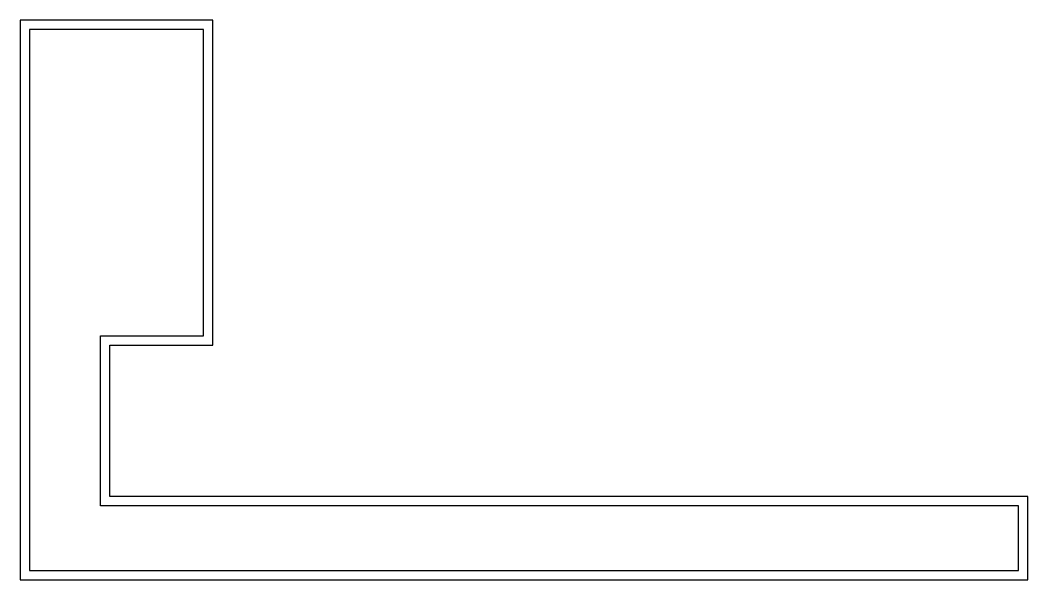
# Model space of a CAD drawing. Header units: metres. Extents: x -312 to 335, y -18 to 341.
import ezdxf

# ---------------------------------------------------------------- set-up
doc = ezdxf.new("R2010")
doc.units = ezdxf.units.M

msp = doc.modelspace()

# ---------------------------------------------------------------- linework, layer by layer
at = {"layer": 'InnerContour', "color": 2}
msp.add_lwpolyline([(-306.35, 335.45), (-306.35, -12.45), (329.48, -12.45), (329.48, 29.08), (-260.72, 29.08), (-260.72, 138.44), (-194.42, 138.44), (-194.42, 335.45)], close=True, dxfattribs=at)
at = {"layer": 'OuterContour', "color": 3}
msp.add_lwpolyline([(-312.35, 341.45), (-312.35, -18.45), (335.48, -18.45), (335.48, 35.08), (-254.72, 35.08), (-254.72, 132.44), (-188.42, 132.44), (-188.42, 341.45), (-312.35, 341.45)], dxfattribs=at)

doc.saveas('drawing.dxf')
